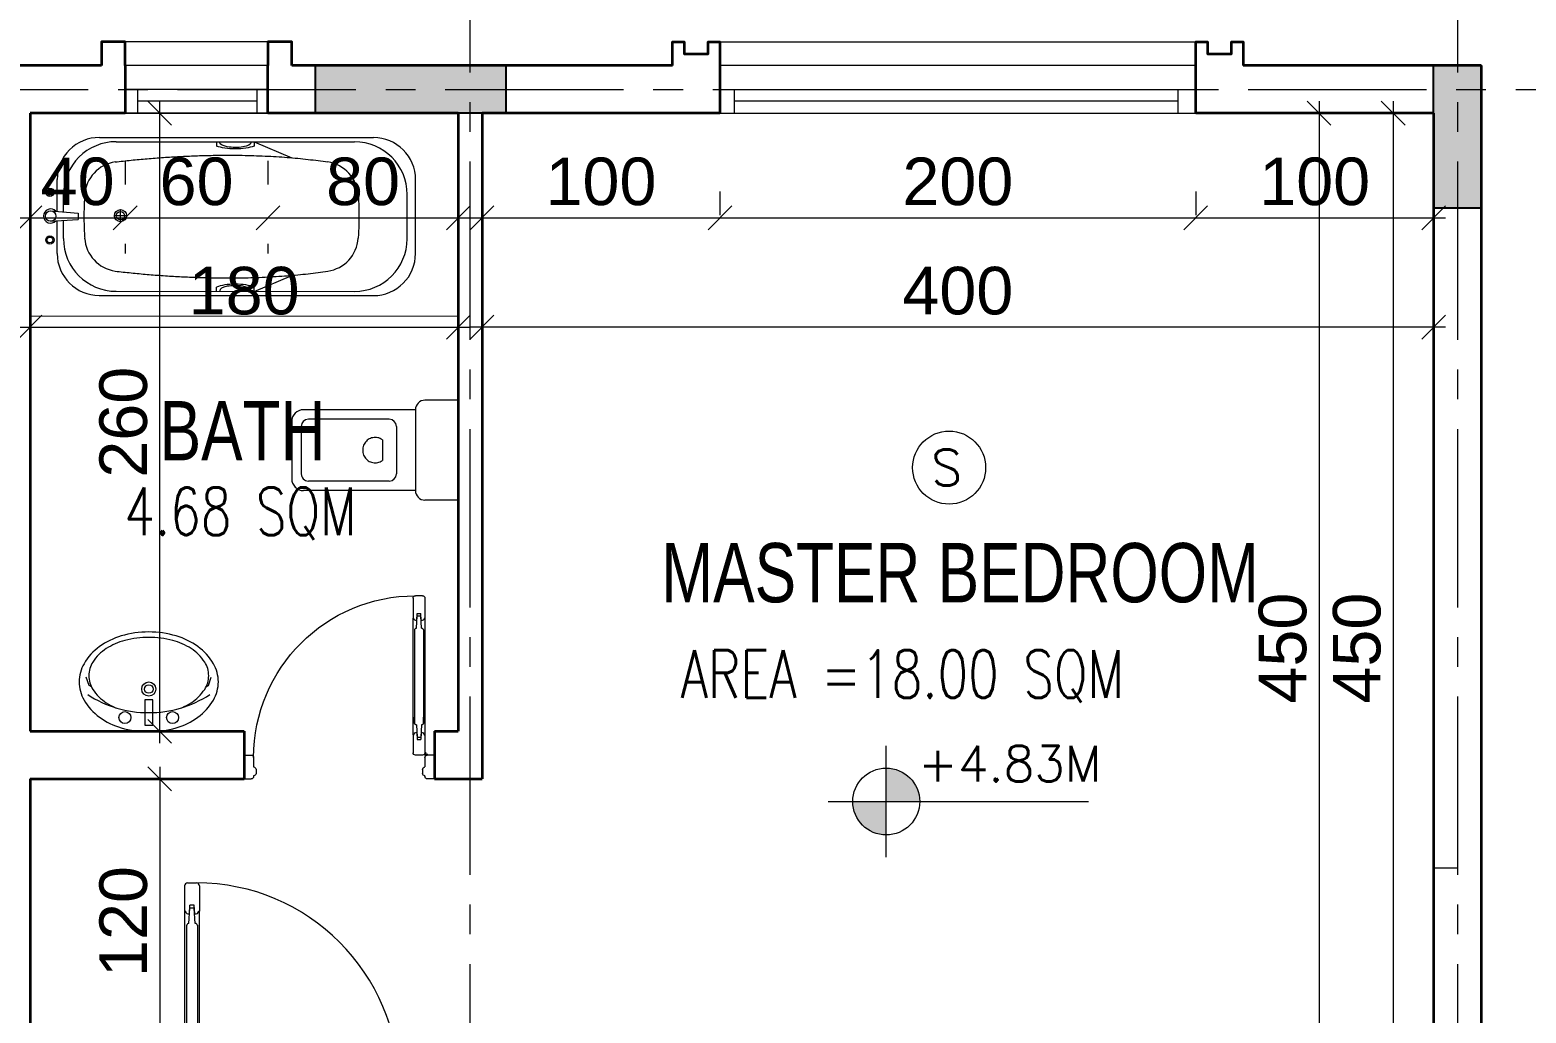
# Model space of a CAD drawing. Header units: millimetres. Extents: x -11627 to -10952, y 10244 to 10588.
# Drawn here: x -11306.41 to -11300.12, y 10468.44 to 10472.58 of the extents above; entities that cross this region are included whole.
import ezdxf

# ---------------------------------------------------------------- set-up
doc = ezdxf.new("R2010")
doc.units = ezdxf.units.MM
doc.header["$PDMODE"] = 35
doc.linetypes.add('DOT', pattern=[0.25, 0, -0.25])
doc.linetypes.add('GROUND FLOOR XREF - option 3$0$FATHER FR$0$CENTER2', pattern=[1.125, 0.75, -0.125, 0.125, -0.125])
doc.layers.get('0').update_dxf_attribs({"lineweight": 5})
doc.layers.get('DEFPOINTS').update_dxf_attribs({"lineweight": 5})
for name, color, linetype, lineweight in [('A-AXIS LINE', 8, 'GROUND FLOOR XREF - option 3$0$FATHER FR$0$CENTER2', 0), ('A-GEN DIMS INTERNAL', 86, 'Continuous', 5), ('A-LEVEL TAG', 23, 'Continuous', 9), ('A-TEXT', 3, 'Continuous', 13), ('DIM IN', 191, 'Continuous', 5), ('DOORS', 30, 'Continuous', 9), ('FIRE', 2, 'Continuous', 5), ('PRO', 233, 'Continuous', 0), ('S-COL HATCH', 5, 'Continuous', 15), ('SANIT', 241, 'Continuous', 0), ('SYMBOLS LEVEL', 233, 'Continuous', 5), ('text1', 32, 'Continuous', 9), ('WALLS', 4, 'Continuous', 35), ('Window', 57, 'Continuous', 13)]:
    doc.layers.add(name, color=color, linetype=linetype, lineweight=lineweight)
for name, color, linetype in [('CivilDefense', 2, 'Continuous'), ('col1', 6, 'Continuous'), ('INSERT TEXT', 1, 'Continuous')]:
    doc.layers.add(name, color=color, linetype=linetype)
doc.styles.add('GROUND FLOOR XREF - option 3$0$STYLE1', font='arial.ttf', dxfattribs={"height": 0.2})
doc.styles.add('ROMANS', font='romans.shx', dxfattribs={"width": 0.85})
doc.styles.add('SIMPLEX', font='romans.shx', dxfattribs={"width": 0.75})
doc.styles.add('T20-200', font='ROMANS.SHX', dxfattribs={"height": 0.4})
doc.dimstyles.new('DIM 100', dxfattribs={"dimtxt": 0.2, "dimasz": 0.1, "dimexe": 0.15, "dimexo": 0.2, "dimgap": 0.05, "dimtad": 1, "dimdec": 0, "dimlfac": 100, "dimzin": 1, "dimdsep": 46, "dimtxsty": 'GROUND FLOOR XREF - option 3$0$STYLE1', "dimblk": 'OBLIQUE', "dimcen": 0.02, "dimdle": 0.05, "dimclrd": 256, "dimclre": 6, "dimclrt": 3, "dimadec": 1, "dimazin": 0, "dimtfac": 0.9, "dimtdec": 0, "dimtix": 1, "dimtofl": 0, "dimtmove": 2, "dimatfit": 3, "dimldrblk": 'ARCHTICK', "dimfxl": 1, "dimtolj": 1, "dimtzin": 12, "dimlwd": -1, "dimlwe": -1, "dimarcsym": 0})

# ---------------------------------------------------------------- blocks, each defined once
blk = doc.blocks.new('_Oblique')
at = {"color": 0, "linetype": 'ByBlock', "lineweight": -2}
blk.add_line((-0.5, -0.5), (0.5, 0.5), dxfattribs=at)
blk = doc.blocks.new('*D971')
at = {"layer": 'A-GEN DIMS INTERNAL', "transparency": 16777216}
blk.add_line((-11300.9879, 10472.2756), (-11300.9879, 10467.6756), dxfattribs=at)
at = {"layer": 'A-GEN DIMS INTERNAL', "color": 6, "linetype": 'DOT', "transparency": 16777216}
for p, q in [((-11300.858, 10472.2256), (-11301.1379, 10472.2256)), ((-11300.6977, 10467.7256), (-11301.1379, 10467.7256))]:
    blk.add_line(p, q, dxfattribs=at)
at = {"layer": 'DEFPOINTS', "color": 0, "transparency": 16777216}
for p in [(-11300.658, 10472.2256), (-11300.9879, 10467.7256), (-11300.4977, 10467.7256)]:
    blk.add_point(p, dxfattribs=at)
at = {"layer": 'A-GEN DIMS INTERNAL', "transparency": 16777216, "xscale": 0.1, "yscale": 0.1, "zscale": 0.1}
for p, rotation in [((-11300.9879, 10472.2256), 90), ((-11300.9879, 10467.7256), 270)]:
    blk.add_blockref('_Oblique', p, dxfattribs=dict(at, rotation=rotation))
at = {"layer": 'A-GEN DIMS INTERNAL', "color": 3, "transparency": 16777216, "insert": (-11301.14, 10469.9756), "char_height": 0.2, "attachment_point": 5, "rotation": 90, "style": 'GROUND FLOOR XREF - option 3$0$STYLE1'}
blk.add_mtext('\\A1;450', dxfattribs=at)
blk = doc.blocks.new('_ArchTick')
at = {"color": 0, "linetype": 'ByBlock', "const_width": 0.15}
blk.add_lwpolyline([(-0.5, -0.5), (0.5, 0.5)], dxfattribs=at)
blk = doc.blocks.new('*D979')
at = {"layer": 'A-GEN DIMS INTERNAL', "color": 6, "linetype": 'DOT', "transparency": 16777216}
for p, q in [((-11304.5061, 10471.5256), (-11304.5061, 10471.4756)), ((-11300.5061, 10471.5256), (-11300.5061, 10471.4756))]:
    blk.add_line(p, q, dxfattribs=at)
at = {"layer": 'A-GEN DIMS INTERNAL', "transparency": 16777216}
blk.add_line((-11300.4561, 10471.3256), (-11304.5561, 10471.3256), dxfattribs=at)
at = {"layer": 'DEFPOINTS', "color": 0, "transparency": 16777216}
for p in [(-11304.5061, 10471.3256), (-11304.5061, 10471.3256), (-11300.5061, 10471.3256)]:
    blk.add_point(p, dxfattribs=at)
at = {"layer": 'A-GEN DIMS INTERNAL', "transparency": 16777216, "xscale": 0.1, "yscale": 0.1, "zscale": 0.1, "rotation": 180}
blk.add_blockref('_Oblique', (-11304.5061, 10471.3256), dxfattribs=at)
at = {"layer": 'A-GEN DIMS INTERNAL', "transparency": 16777216, "xscale": 0.1, "yscale": 0.1, "zscale": 0.1}
blk.add_blockref('_Oblique', (-11300.5061, 10471.3256), dxfattribs=at)
at = {"layer": 'A-GEN DIMS INTERNAL', "color": 3, "transparency": 16777216, "insert": (-11302.5061, 10471.4777), "char_height": 0.2, "attachment_point": 5, "style": 'GROUND FLOOR XREF - option 3$0$STYLE1'}
blk.add_mtext('\\A1;400', dxfattribs=at)
blk = doc.blocks.new('*D991')
at = {"layer": 'A-GEN DIMS INTERNAL', "transparency": 16777216}
blk.add_line((-11300.676, 10472.2756), (-11300.676, 10467.6756), dxfattribs=at)
at = {"layer": 'A-GEN DIMS INTERNAL', "color": 6, "linetype": 'DOT', "transparency": 16777216}
for p, q in [((-11300.7061, 10472.2256), (-11300.826, 10472.2256)), ((-11300.7061, 10467.7256), (-11300.826, 10467.7256))]:
    blk.add_line(p, q, dxfattribs=at)
at = {"layer": 'DEFPOINTS', "color": 0, "transparency": 16777216}
for p in [(-11300.5061, 10472.2256), (-11300.676, 10467.7256), (-11300.5061, 10467.7256)]:
    blk.add_point(p, dxfattribs=at)
at = {"layer": 'A-GEN DIMS INTERNAL', "transparency": 16777216, "xscale": 0.1, "yscale": 0.1, "zscale": 0.1}
for p, rotation in [((-11300.676, 10472.2256), 90), ((-11300.676, 10467.7256), 270)]:
    blk.add_blockref('_Oblique', p, dxfattribs=dict(at, rotation=rotation))
at = {"layer": 'A-GEN DIMS INTERNAL', "color": 3, "transparency": 16777216, "insert": (-11300.8281, 10469.9756), "char_height": 0.2, "attachment_point": 5, "rotation": 90, "style": 'GROUND FLOOR XREF - option 3$0$STYLE1'}
blk.add_mtext('\\A1;450', dxfattribs=at)
blk = doc.blocks.new('*D1012')
at = {"layer": 'A-GEN DIMS INTERNAL', "color": 6, "linetype": 'DOT', "transparency": 16777216}
for p, q in [((-11306.4061, 10471.3187), (-11306.4061, 10471.4756)), ((-11304.6061, 10471.3187), (-11304.6061, 10471.4756))]:
    blk.add_line(p, q, dxfattribs=at)
at = {"layer": 'A-GEN DIMS INTERNAL', "transparency": 16777216}
blk.add_line((-11306.4561, 10471.3256), (-11304.5561, 10471.3256), dxfattribs=at)
at = {"layer": 'DEFPOINTS', "color": 0, "transparency": 16777216}
for p in [(-11304.6061, 10471.3256), (-11306.4061, 10471.1187), (-11304.6061, 10471.1187)]:
    blk.add_point(p, dxfattribs=at)
at = {"layer": 'A-GEN DIMS INTERNAL', "transparency": 16777216, "xscale": 0.1, "yscale": 0.1, "zscale": 0.1, "rotation": 180}
blk.add_blockref('_Oblique', (-11306.4061, 10471.3256), dxfattribs=at)
at = {"layer": 'A-GEN DIMS INTERNAL', "transparency": 16777216, "xscale": 0.1, "yscale": 0.1, "zscale": 0.1}
blk.add_blockref('_Oblique', (-11304.6061, 10471.3256), dxfattribs=at)
at = {"layer": 'A-GEN DIMS INTERNAL', "color": 3, "transparency": 16777216, "insert": (-11305.5061, 10471.4777), "char_height": 0.2, "attachment_point": 5, "style": 'GROUND FLOOR XREF - option 3$0$STYLE1'}
blk.add_mtext('\\A1;180', dxfattribs=at)
blk = doc.blocks.new('*D1013')
at = {"layer": 'A-GEN DIMS INTERNAL', "transparency": 16777216}
blk.add_line((-11305.861, 10469.5756), (-11305.861, 10472.2756), dxfattribs=at)
at = {"layer": 'A-GEN DIMS INTERNAL', "color": 6, "linetype": 'DOT', "transparency": 16777216}
for p, q in [((-11306.2061, 10472.2256), (-11305.711, 10472.2256)), ((-11306.2061, 10469.6256), (-11305.711, 10469.6256))]:
    blk.add_line(p, q, dxfattribs=at)
at = {"layer": 'DEFPOINTS', "color": 0, "transparency": 16777216}
for p in [(-11306.4061, 10472.2256), (-11305.861, 10472.2256), (-11306.4061, 10469.6256)]:
    blk.add_point(p, dxfattribs=at)
at = {"layer": 'A-GEN DIMS INTERNAL', "transparency": 16777216, "xscale": 0.1, "yscale": 0.1, "zscale": 0.1}
for p, rotation in [((-11305.861, 10472.2256), 90), ((-11305.861, 10469.6256), 270)]:
    blk.add_blockref('_Oblique', p, dxfattribs=dict(at, rotation=rotation))
at = {"layer": 'A-GEN DIMS INTERNAL', "color": 3, "transparency": 16777216, "insert": (-11306.0131, 10470.9256), "char_height": 0.2, "attachment_point": 5, "rotation": 90, "style": 'GROUND FLOOR XREF - option 3$0$STYLE1'}
blk.add_mtext('\\A1;260', dxfattribs=at)
blk = doc.blocks.new('*D1014')
at = {"layer": 'A-GEN DIMS INTERNAL', "transparency": 16777216}
blk.add_line((-11305.861, 10469.4756), (-11305.861, 10468.1756), dxfattribs=at)
at = {"layer": 'A-GEN DIMS INTERNAL', "color": 6, "linetype": 'DOT', "transparency": 16777216}
for p, q in [((-11305.86, 10469.4256), (-11305.711, 10469.4256)), ((-11306.06, 10468.2256), (-11306.011, 10468.2256))]:
    blk.add_line(p, q, dxfattribs=at)
at = {"layer": 'DEFPOINTS', "color": 0, "transparency": 16777216}
for p in [(-11306.06, 10469.4256), (-11305.861, 10468.2256), (-11305.86, 10468.2256)]:
    blk.add_point(p, dxfattribs=at)
at = {"layer": 'A-GEN DIMS INTERNAL', "transparency": 16777216, "xscale": 0.1, "yscale": 0.1, "zscale": 0.1}
for p, rotation in [((-11305.861, 10469.4256), 90), ((-11305.861, 10468.2256), 270)]:
    blk.add_blockref('_Oblique', p, dxfattribs=dict(at, rotation=rotation))
at = {"layer": 'A-GEN DIMS INTERNAL', "color": 3, "transparency": 16777216, "insert": (-11306.0131, 10468.8256), "char_height": 0.2, "attachment_point": 5, "rotation": 90, "style": 'GROUND FLOOR XREF - option 3$0$STYLE1'}
blk.add_mtext('\\A1;120', dxfattribs=at)
blk = doc.blocks.new('SDADADAA')
at = {"layer": 'PRO'}
for p, q in [((49.6527, 20.3426), (49.6527, 19.4426)), ((49.6527, 20.3426), (49.6527, 19.4426)), ((51.5527, 20.3426), (49.6527, 20.3426)), ((51.5527, 19.4426), (51.5527, 20.3426)), ((51.2451, 20.2522), (50.0291, 20.2522)), ((51.1703, 20.2335), (50.1132, 20.2335)), ((50.5587, 20.2335), (50.3904, 20.1624)), ((50.5587, 20.2335), (50.5587, 20.2143)), ((50.5726, 20.2335), (50.5726, 20.2308)), ((50.7109, 20.2335), (50.7109, 20.2308)), ((50.7248, 20.2335), (50.7248, 20.2143)), ((49.842, 20.0651), (49.842, 19.7377)), ((51.4322, 20.0651), (51.4322, 19.9204)), ((49.8794, 19.9996), (49.8794, 19.8032)), ((51.4041, 19.9996), (51.4041, 19.9189)), ((51.1513, 19.9246), (51.1513, 19.8708)), ((51.4618, 19.9221), (51.3386, 19.9153)), ((51.1244, 19.8977), (51.1781, 19.8977)), ((51.461, 19.8764), (51.3386, 19.8872)), ((51.4041, 19.8814), (51.4041, 19.8032)), ((51.4322, 19.8789), (51.4322, 19.7377)), ((50.5587, 19.5694), (50.3904, 19.6405)), ((50.5587, 19.5694), (50.5587, 19.5885)), ((50.7248, 19.5694), (50.7248, 19.5885)), ((50.7359, 19.5506), (50.0291, 19.5506)), ((50.7359, 19.5694), (50.1132, 19.5694)), ((50.5726, 19.5694), (50.5726, 19.5721)), ((50.7109, 19.5694), (50.7109, 19.5721)), ((51.1703, 19.5694), (50.7353, 19.5694)), ((51.2451, 19.5506), (50.7353, 19.5506)), ((49.6527, 19.4426), (51.5527, 19.4426))]:
    blk.add_line(p, q, dxfattribs=at)
for centre, radius in [((51.4643, 20.0057), 0.0185), ((51.4643, 20.0057), 0.0129), ((51.1513, 19.8977), 0.0269), ((51.1513, 19.8977), 0.0185), ((51.461, 19.8996), 0.0232), ((51.4643, 19.7935), 0.0185), ((51.4643, 19.7935), 0.0129)]:
    blk.add_circle(centre, radius, dxfattribs=at)
for centre, radius, start, end in [((50.0291, 20.0651), 0.1871, 90, 180), ((51.2451, 20.0651), 0.1871, 0, 90), ((50.1132, 19.9996), 0.2339, 90, 180), ((51.1703, 19.9996), 0.2339, 0, 90), ((50.2551, 19.9866), 0.159, 98.55641, 176.08629), ((51.1515, 19.9866), 0.159, 3.91371, 81.44359), ((51.461, 19.8996), 0.0316, 221.89956, 138.0583), ((50.1132, 19.8032), 0.2339, 180, 270), ((50.2551, 19.8162), 0.159, 183.91371, 261.44359), ((51.1703, 19.8032), 0.2339, 270, 0), ((51.1515, 19.8162), 0.159, 278.55641, 356.08629), ((50.0291, 19.7377), 0.1871, 180, 270), ((51.2451, 19.7377), 0.1871, 270, 0)]:
    blk.add_arc(centre, radius, start, end, dxfattribs=at)
for centre, major_axis, ratio, start_param, end_param in [((50.6418, 20.2335), (-0.1045, 0), 0.302474, 0.651895, 2.489698), ((50.6418, 20.2301), (0.0692, 0), 0.31892, 3.141593, 6.314743), ((51.0078, 19.9014), (0, 0.6913), 0.47861, 4.691856, 4.732463)]:
    blk.add_ellipse(centre, major_axis=major_axis, ratio=ratio, start_param=start_param, end_param=end_param, dxfattribs=at)
at = {"layer": 'PRO', "extrusion": (0, 0, -1)}
for centre, major_axis, ratio, start_param, end_param in [((50.6418, 19.5694), (0.1045, 0), 0.302474, 3.793487, 5.631291), ((50.6418, 19.5728), (-0.0692, 0), 0.31892, 0, 3.173151)]:
    blk.add_ellipse(centre, major_axis=major_axis, ratio=ratio, start_param=start_param, end_param=end_param, dxfattribs=at)
at = {"layer": 'PRO'}
for points, weights in [([(51.1751, 20.1439), (50.6418, 20.2056), (50.2314, 20.1439)], [1, 0.94315169686, 1]), ([(50.0964, 19.8054), (50.0899, 19.9014), (50.0964, 19.9975)], [1, 0.992545863237, 1]), ([(51.3101, 19.8054), (51.3167, 19.9014), (51.3101, 19.9975)], [1, 0.992545863236, 1]), ([(51.1751, 19.659), (50.6418, 19.5973), (50.2314, 19.659)], [1, 0.94315169686, 1])]:
    blk.add_rational_spline(points, weights, degree=2, dxfattribs=at)
blk = doc.blocks.new('*D1015')
at = {"layer": 'A-GEN DIMS INTERNAL', "color": 6, "linetype": 'DOT', "transparency": 16777216}
for p, q in [((-11306.4061, 10472.0256), (-11306.4061, 10471.6352)), ((-11306.0061, 10472.0256), (-11306.0061, 10471.6352))]:
    blk.add_line(p, q, dxfattribs=at)
at = {"layer": 'A-GEN DIMS INTERNAL', "transparency": 16777216}
blk.add_line((-11306.4561, 10471.7852), (-11305.9561, 10471.7852), dxfattribs=at)
at = {"layer": 'DEFPOINTS', "color": 0, "transparency": 16777216}
for p in [(-11306.4061, 10472.2256), (-11306.0061, 10472.2256), (-11306.0061, 10471.7852)]:
    blk.add_point(p, dxfattribs=at)
at = {"layer": 'A-GEN DIMS INTERNAL', "transparency": 16777216, "xscale": 0.1, "yscale": 0.1, "zscale": 0.1, "rotation": 180}
blk.add_blockref('_Oblique', (-11306.4061, 10471.7852), dxfattribs=at)
at = {"layer": 'A-GEN DIMS INTERNAL', "transparency": 16777216, "xscale": 0.1, "yscale": 0.1, "zscale": 0.1}
blk.add_blockref('_Oblique', (-11306.0061, 10471.7852), dxfattribs=at)
at = {"layer": 'A-GEN DIMS INTERNAL', "color": 3, "transparency": 16777216, "insert": (-11306.2061, 10471.9373), "char_height": 0.2, "attachment_point": 5, "style": 'GROUND FLOOR XREF - option 3$0$STYLE1'}
blk.add_mtext('\\A1;40', dxfattribs=at)
blk = doc.blocks.new('*D1016')
at = {"layer": 'A-GEN DIMS INTERNAL', "color": 6, "linetype": 'DOT', "transparency": 16777216}
for p, q in [((-11306.0061, 10472.0256), (-11306.0061, 10471.6352)), ((-11305.4061, 10472.0256), (-11305.4061, 10471.6352))]:
    blk.add_line(p, q, dxfattribs=at)
at = {"layer": 'A-GEN DIMS INTERNAL', "transparency": 16777216}
blk.add_line((-11306.0561, 10471.7852), (-11305.3561, 10471.7852), dxfattribs=at)
at = {"layer": 'DEFPOINTS', "color": 0, "transparency": 16777216}
for p in [(-11306.0061, 10472.2256), (-11305.4061, 10472.2256), (-11305.4061, 10471.7852)]:
    blk.add_point(p, dxfattribs=at)
at = {"layer": 'A-GEN DIMS INTERNAL', "transparency": 16777216, "xscale": 0.1, "yscale": 0.1, "zscale": 0.1, "rotation": 180}
blk.add_blockref('_Oblique', (-11306.0061, 10471.7852), dxfattribs=at)
at = {"layer": 'A-GEN DIMS INTERNAL', "transparency": 16777216, "xscale": 0.1, "yscale": 0.1, "zscale": 0.1}
blk.add_blockref('_Oblique', (-11305.4061, 10471.7852), dxfattribs=at)
at = {"layer": 'A-GEN DIMS INTERNAL', "color": 3, "transparency": 16777216, "insert": (-11305.7061, 10471.9373), "char_height": 0.2, "attachment_point": 5, "style": 'GROUND FLOOR XREF - option 3$0$STYLE1'}
blk.add_mtext('\\A1;60', dxfattribs=at)
blk = doc.blocks.new('*D1017')
at = {"layer": 'A-GEN DIMS INTERNAL', "color": 6, "linetype": 'DOT', "transparency": 16777216}
for p, q in [((-11305.4061, 10472.0256), (-11305.4061, 10471.6352)), ((-11304.6061, 10472.0256), (-11304.6061, 10471.6352))]:
    blk.add_line(p, q, dxfattribs=at)
at = {"layer": 'A-GEN DIMS INTERNAL', "transparency": 16777216}
blk.add_line((-11305.4561, 10471.7852), (-11304.5561, 10471.7852), dxfattribs=at)
at = {"layer": 'DEFPOINTS', "color": 0, "transparency": 16777216}
for p in [(-11305.4061, 10472.2256), (-11304.6061, 10472.2256), (-11304.6061, 10471.7852)]:
    blk.add_point(p, dxfattribs=at)
at = {"layer": 'A-GEN DIMS INTERNAL', "transparency": 16777216, "xscale": 0.1, "yscale": 0.1, "zscale": 0.1, "rotation": 180}
blk.add_blockref('_Oblique', (-11305.4061, 10471.7852), dxfattribs=at)
at = {"layer": 'A-GEN DIMS INTERNAL', "transparency": 16777216, "xscale": 0.1, "yscale": 0.1, "zscale": 0.1}
blk.add_blockref('_Oblique', (-11304.6061, 10471.7852), dxfattribs=at)
at = {"layer": 'A-GEN DIMS INTERNAL', "color": 3, "transparency": 16777216, "insert": (-11305.0061, 10471.9373), "char_height": 0.2, "attachment_point": 5, "style": 'GROUND FLOOR XREF - option 3$0$STYLE1'}
blk.add_mtext('\\A1;80', dxfattribs=at)
blk = doc.blocks.new('D-P-10-80')
at = {"color": 0}
for p, q in [((0.04, 0.76), (0.04, 0.6753)), ((0.05, 0.77), (0.08, 0.77)), ((0.09, 0.76), (0.09, 0.6753)), ((0.043, 0.6753), (0.04, 0.6753)), ((0.04, 0.6753), (0.04, 0.1853)), ((0.0542, 0.6339), (0.0577, 0.6853)), ((0.0559, 0.6657), (0.0578, 0.6953)), ((0.0723, 0.6853), (0.0577, 0.6853)), ((0.0722, 0.6953), (0.0578, 0.6953)), ((0.0741, 0.6657), (0.0722, 0.6953)), ((0.0758, 0.6339), (0.0723, 0.6853)), ((0.087, 0.6753), (0.09, 0.6753)), ((0.09, 0.1853), (0.09, 0.6753)), ((0.0462, 0.6273), (0.0462, 0.2333)), ((0.0477, 0.6273), (0.0462, 0.6273)), ((0.0823, 0.6273), (0.0837, 0.6273)), ((0.0837, 0.6273), (0.0837, 0.2333)), ((0.0462, 0.2333), (0.0462, 0.2594)), ((0.0837, 0.2333), (0.0837, 0.2594)), ((0.0477, 0.2333), (0.0462, 0.2333)), ((0.0542, 0.2267), (0.0577, 0.1753)), ((0.0758, 0.2267), (0.0723, 0.1753)), ((0.0823, 0.2333), (0.0837, 0.2333)), ((0.043, 0.1853), (0.04, 0.1853)), ((0.04, 0.1853), (0.04, 0.11)), ((0.0559, 0.1949), (0.0578, 0.1653)), ((0.0723, 0.1753), (0.0577, 0.1753)), ((0.0722, 0.1653), (0.0578, 0.1653)), ((0.0741, 0.1949), (0.0722, 0.1653)), ((0.087, 0.1853), (0.09, 0.1853)), ((0.09, 0.1853), (0.09, 0.11)), ((0.0275, 0.1015), (0.0275, 0.101)), ((0.0285, 0.1025), (0.0365, 0.1025)), ((0.0332, 0.1025), (0.0355, 0.1025)), ((0.0365, 0.1025), (0.0348, 0.1025)), ((0.0375, 0.1115), (0.0375, 0.1035)), ((0.0375, 0.1045), (0.0375, 0.1035)), ((0.0418, 0.1025), (0.0375, 0.1025)), ((0.0375, 0.1025), (0.0375, 0.0981)), ((0.0385, 0.1125), (0.039, 0.1125)), ((0.04, 0.1115), (0.04, 0.1025)), ((0, 0.1), (0.03, 0.1)), ((0, 0.1), (0, 0)), ((0.0285, 0.1), (0.0375, 0.1)), ((0.04, 0.09), (0.04, 0.05)), ((0.05, 0.1), (0.08, 0.1)), ((0.76, 0.09), (0.76, 0.05)), ((0.8, 0.1), (0.77, 0.1)), ((0.8, 0.1), (0.8, 0)), ((0, 0), (0.03, 0)), ((0.04, 0.05), (0.04, 0.05)), ((0.04, 0.013), (0.04, 0.01)), ((0.05, 0.04), (0.05, 0.023)), ((0.75, 0.04), (0.75, 0.023)), ((0.76, 0.05), (0.76, 0.05)), ((0.76, 0.013), (0.76, 0.01)), ((0.8, 0), (0.77, 0))]:
    blk.add_line(p, q, dxfattribs=at)
for radius in [0.00367, 0.00201]:
    blk.add_circle((0.0375, 0.1025), radius, dxfattribs=at)
for centre, radius, start, end in [((0.05, 0.76), 0.01, 90, 180), ((0.08, 0.76), 0.01, 0, 90), ((0.08, 0.09), 0.68, 0, 90), ((0.053, 0.6753), 0.01, 180, 286.6378), ((0.077, 0.6753), 0.01, 253.3622, 0), ((0.0542, 0.6273), 0.00659, 89.3814, 180.0004), ((0.0757, 0.6273), 0.00659, 359.9999, 90.6186), ((0.0542, 0.2333), 0.00659, 179.9996, 270.6186), ((0.0757, 0.2333), 0.00659, 269.3814, 0.0001), ((0.053, 0.1853), 0.01, 73.3622, 180), ((0.077, 0.1853), 0.01, 0, 106.6378), ((0.0285, 0.1015), 0.001, 90, 180), ((0.0285, 0.101), 0.001, 180, 270), ((0.0365, 0.1035), 0.001, 270, 0), ((0.0385, 0.1115), 0.001, 90, 180), ((0.0375, 0.1025), 0.0025, 270, 0), ((0.039, 0.1115), 0.001, 0, 90), ((0.05, 0.11), 0.01, 180, 270), ((0.08, 0.11), 0.01, 270, 0), ((0.03, 0.09), 0.01, 0, 90), ((0.77, 0.09), 0.01, 90, 180), ((0.03, 0.01), 0.01, 270, 0), ((0.04, 0.04), 0.01, 0, 90), ((0.04, 0.023), 0.01, 270, 0), ((0.76, 0.04), 0.01, 90, 180), ((0.76, 0.023), 0.01, 180, 270), ((0.77, 0.01), 0.01, 180, 270)]:
    blk.add_arc(centre, radius, start, end, dxfattribs=at)
blk = doc.blocks.new('A$C29A4714D')
at = {"layer": 'SYMBOLS LEVEL'}
for p, q in [((-0.21, 0), (-0.21, -0.14)), ((-0.21, 0), (0.21, 0)), ((0.21, 0), (0.21, -0.14)), ((-0.17, -0.18), (0.17, -0.18)), ((-0.17, -0.18), (-0.17, -0.65)), ((0.17, -0.18), (0.17, -0.65)), ((-0.13, -0.29), (-0.13, -0.63)), ((-0.1, -0.26), (0.1, -0.26)), ((0.13, -0.29), (0.13, -0.63)), ((-0.0439, -0.3185), (0.0439, -0.3185)), ((-0.1, -0.66), (0.1, -0.66)), ((-0.12, -0.7), (0.12, -0.7))]:
    blk.add_line(p, q, dxfattribs=at)
blk.add_lwpolyline([(-0.0439, -0.3185, 0.054167), (-0.0494, -0.3285, 0.099427), (-0.0535, -0.3488, 0.099427), (-0.0494, -0.369, 0.098874), (-0.0378, -0.3862, 0.098102), (-0.0205, -0.3977, 0.097563), (0, -0.4017, 0.097563), (0.0205, -0.3977, 0.098102), (0.0378, -0.3862, 0.098874), (0.0494, -0.369, 0.099427), (0.0535, -0.3488, 0.099427), (0.0494, -0.3285, 0.054167), (0.0439, -0.3185, 0.098102)], format="xyb", dxfattribs=at)
for centre, radius, start, end in [((-0.17, -0.14), 0.04, 180, 270), ((0.17, -0.14), 0.04, 270, 0), ((-0.1, -0.29), 0.03, 90, 180), ((0.1, -0.29), 0.03, 0, 90), ((-0.12, -0.65), 0.05, 180, 270), ((-0.1, -0.63), 0.03, 180, 270), ((0.1, -0.63), 0.03, 270, 0), ((0.12, -0.65), 0.05, 270, 0)]:
    blk.add_arc(centre, radius, start, end, dxfattribs=at)
blk = doc.blocks.new('A$C1227080D')
at = {"layer": 'SYMBOLS LEVEL'}
blk.add_lwpolyline([(0.2925, 0.21, 0.131574), (0.272, 0.2865, 0.10661), (0.2068, 0.3585, 0.083598), (0.1157, 0.4032, 0.07239), (0, 0.42, 0.07239), (-0.1157, 0.4032, 0.083598), (-0.2068, 0.3585, 0.10661), (-0.272, 0.2865, 0.131574), (-0.2925, 0.21, 0.131574), (-0.272, 0.1335, 0.10661), (-0.2068, 0.0615, 0.083598), (-0.1157, 0.0168, 0.07239), (0, 0, 0.07239), (0.1157, 0.0168, 0.083598), (0.2068, 0.0615, 0.10661), (0.272, 0.1335, 0.131574)], format="xyb", close=True, dxfattribs=at)
for points in [[(0.1391, 0.1014, 0.040392), (0.1783, 0.1222, 0.107175), (0.2351, 0.1787, 0.144796), (0.2521, 0.2361, 0.144796), (0.2351, 0.2935, 0.107175), (0.1783, 0.35, 0.077612), (0.1006, 0.384, 0.064769), (0, 0.3971, 0.064769), (-0.1006, 0.384, 0.077612), (-0.1783, 0.35, 0.107175), (-0.2351, 0.2935, 0.144796), (-0.2521, 0.2361, 0.144796), (-0.2351, 0.1787, 0.107175), (-0.1783, 0.1222, 0.040392), (-0.1391, 0.1014, 0.064769)], [(-0.2565, 0.1567, 0.147437), (0, 0.0807, 0.147437), (0.2565, 0.1567)]]:
    blk.add_lwpolyline(points, format="xyb", dxfattribs=at)
for points in [[(-0.241, 0.1891), (-0.2508, 0.1945), (-0.2625, 0.2296)], [(0.241, 0.1891), (0.2508, 0.1945), (0.2625, 0.2296)]]:
    blk.add_lwpolyline(points, dxfattribs=at)
blk.add_lwpolyline([(-0.0171, 0.1345), (-0.0171, 0.0278), (0.0171, 0.0278), (0.0171, 0.1345)], close=True, dxfattribs=at)
for centre, radius in [((0, 0.18), 0.0297), ((0, 0.18), 0.018), ((-0.1, 0.06), 0.0251), ((0.1, 0.06), 0.0251)]:
    blk.add_circle(centre, radius, dxfattribs=at)
blk = doc.blocks.new('*D681')
at = {"layer": 'A-GEN DIMS INTERNAL', "color": 6, "linetype": 'DOT', "transparency": 16777216}
for p, q in [((-11396.2867, 10472.6256), (-11396.2867, 10473.9015)), ((-11374.7867, 10472.6256), (-11374.7867, 10473.9015))]:
    blk.add_line(p, q, dxfattribs=at)
at = {"layer": 'A-GEN DIMS INTERNAL', "transparency": 16777216}
blk.add_line((-11396.3367, 10473.7515), (-11374.7367, 10473.7515), dxfattribs=at)
at = {"layer": 'DEFPOINTS', "color": 0, "transparency": 16777216}
for p in [(-11374.7867, 10473.7515), (-11396.2867, 10472.4256), (-11374.7867, 10472.4256)]:
    blk.add_point(p, dxfattribs=at)
at = {"layer": 'A-GEN DIMS INTERNAL', "transparency": 16777216, "xscale": 0.1, "yscale": 0.1, "zscale": 0.1, "rotation": 180}
blk.add_blockref('_Oblique', (-11396.2867, 10473.7515), dxfattribs=at)
at = {"layer": 'A-GEN DIMS INTERNAL', "transparency": 16777216, "xscale": 0.1, "yscale": 0.1, "zscale": 0.1}
blk.add_blockref('_Oblique', (-11374.7867, 10473.7515), dxfattribs=at)
at = {"layer": 'A-GEN DIMS INTERNAL', "color": 3, "transparency": 16777216, "insert": (-11385.5367, 10473.9036), "char_height": 0.2, "attachment_point": 5, "style": 'GROUND FLOOR XREF - option 3$0$STYLE1'}
blk.add_mtext('\\A1;2150', dxfattribs=at)
blk = doc.blocks.new('DDW')
at = {"layer": 'SYMBOLS LEVEL'}
h = blk.add_hatch(color=256, dxfattribs=at)
edge = h.paths.add_edge_path()
edge.add_line((-11621.43, 10035.1153), (-11621.43, 10034.9745))
edge.add_line((-11621.43, 10034.9745), (-11621.2892, 10034.9745))
edge.add_arc((-11621.43, 10034.9745), 0.1408, 0, 90)
edge = h.paths.add_edge_path()
edge.add_line((-11621.43, 10034.8337), (-11621.43, 10034.9745))
edge.add_line((-11621.43, 10034.9745), (-11621.5709, 10034.9745))
edge.add_arc((-11621.43, 10034.9745), 0.1408, 180, 270)
for p, q in [((-11621.43, 10034.7402), (-11621.43, 10035.2088)), ((-11621.6737, 10034.9745), (-11620.5802, 10034.9745))]:
    blk.add_line(p, q, dxfattribs=at)
blk.add_circle((-11621.43, 10034.9745), 0.1408, dxfattribs=at)
blk = doc.blocks.new('gcol')
at = {"layer": 'S-COL HATCH', "linetype": 'Continuous'}
h = blk.add_hatch(color=256, dxfattribs=at)
h.dxf.hatch_style = 1
h.paths.add_polyline_path([(60.0393, 22.2), (60.0393, 22), (59.2393, 22), (59.2393, 22.2)])
h = blk.add_hatch(color=256, dxfattribs=at)
h.dxf.hatch_style = 1
h.paths.add_polyline_path([(63.9393, 22.2), (64.1393, 22.2), (64.1393, 21.6), (63.9393, 21.6)])
at = {"layer": 'col1'}
for points in [[(60.0393, 22.2), (60.0393, 22), (59.2393, 22), (59.2393, 22.2)], [(63.9393, 22.2), (64.1393, 22.2), (64.1393, 21.6), (63.9393, 21.6)]]:
    blk.add_lwpolyline(points, close=True, dxfattribs=at)
blk = doc.blocks.new('w1')
at = {"layer": 'WALLS'}
for p, q in [((0.2, 1), (0, 1)), ((0, -1), (0.2, -1))]:
    blk.add_line(p, q, dxfattribs=at)
for points in [[(0.2, 1.2), (0.3, 1.2), (0.3, 1.15), (0.25, 1.15), (0.25, 1.05), (0.3, 1.05), (0.3, 1), (0.2, 1)], [(0.2, -1), (0.3, -1), (0.3, -1.05), (0.25, -1.05), (0.25, -1.15), (0.3, -1.15), (0.3, -1.2), (0.2, -1.2)]]:
    blk.add_lwpolyline(points, dxfattribs=at)
at = {"layer": 'Window'}
for p, q in [((0, 1), (0, -1)), ((0.1, 1), (0.1, -1)), ((0.2, -1), (0.2, 1)), ((0.3, 1), (0.3, -1)), ((0.1, 0.9406), (0, 0.9406)), ((0.05, -0.9254), (0.05, 0.9406)), ((0.1, -0.9254), (0, -0.9254))]:
    blk.add_line(p, q, dxfattribs=at)
blk = doc.blocks.new('*D1230')
at = {"layer": 'A-GEN DIMS INTERNAL', "color": 6, "linetype": 'DOT', "transparency": 16777216}
for p, q in [((-11304.5061, 10471.8964), (-11304.5061, 10471.6352)), ((-11303.5061, 10471.8964), (-11303.5061, 10471.6352))]:
    blk.add_line(p, q, dxfattribs=at)
at = {"layer": 'A-GEN DIMS INTERNAL', "transparency": 16777216}
blk.add_line((-11304.5561, 10471.7852), (-11303.4561, 10471.7852), dxfattribs=at)
at = {"layer": 'DEFPOINTS', "color": 0, "transparency": 16777216}
for p in [(-11304.5061, 10472.0964), (-11303.5061, 10472.0964), (-11303.5061, 10471.7852)]:
    blk.add_point(p, dxfattribs=at)
at = {"layer": 'A-GEN DIMS INTERNAL', "transparency": 16777216, "xscale": 0.1, "yscale": 0.1, "zscale": 0.1, "rotation": 180}
blk.add_blockref('_Oblique', (-11304.5061, 10471.7852), dxfattribs=at)
at = {"layer": 'A-GEN DIMS INTERNAL', "transparency": 16777216, "xscale": 0.1, "yscale": 0.1, "zscale": 0.1}
blk.add_blockref('_Oblique', (-11303.5061, 10471.7852), dxfattribs=at)
at = {"layer": 'A-GEN DIMS INTERNAL', "color": 3, "transparency": 16777216, "insert": (-11304.0061, 10471.9373), "char_height": 0.2, "attachment_point": 5, "style": 'GROUND FLOOR XREF - option 3$0$STYLE1'}
blk.add_mtext('\\A1;100', dxfattribs=at)
blk = doc.blocks.new('*D1231')
at = {"layer": 'A-GEN DIMS INTERNAL', "color": 6, "linetype": 'DOT', "transparency": 16777216}
for p, q in [((-11303.5061, 10471.8964), (-11303.5061, 10471.6352)), ((-11301.5061, 10471.8964), (-11301.5061, 10471.6352))]:
    blk.add_line(p, q, dxfattribs=at)
at = {"layer": 'A-GEN DIMS INTERNAL', "transparency": 16777216}
blk.add_line((-11303.5561, 10471.7852), (-11301.4561, 10471.7852), dxfattribs=at)
at = {"layer": 'DEFPOINTS', "color": 0, "transparency": 16777216}
for p in [(-11303.5061, 10472.0964), (-11301.5061, 10472.0964), (-11301.5061, 10471.7852)]:
    blk.add_point(p, dxfattribs=at)
at = {"layer": 'A-GEN DIMS INTERNAL', "transparency": 16777216, "xscale": 0.1, "yscale": 0.1, "zscale": 0.1, "rotation": 180}
blk.add_blockref('_Oblique', (-11303.5061, 10471.7852), dxfattribs=at)
at = {"layer": 'A-GEN DIMS INTERNAL', "transparency": 16777216, "xscale": 0.1, "yscale": 0.1, "zscale": 0.1}
blk.add_blockref('_Oblique', (-11301.5061, 10471.7852), dxfattribs=at)
at = {"layer": 'A-GEN DIMS INTERNAL', "color": 3, "transparency": 16777216, "insert": (-11302.5061, 10471.9373), "char_height": 0.2, "attachment_point": 5, "style": 'GROUND FLOOR XREF - option 3$0$STYLE1'}
blk.add_mtext('\\A1;200', dxfattribs=at)
blk = doc.blocks.new('*D1232')
at = {"layer": 'A-GEN DIMS INTERNAL', "color": 6, "linetype": 'DOT', "transparency": 16777216}
for p, q in [((-11301.5061, 10471.8964), (-11301.5061, 10471.6352)), ((-11300.5061, 10471.8964), (-11300.5061, 10471.6352))]:
    blk.add_line(p, q, dxfattribs=at)
at = {"layer": 'A-GEN DIMS INTERNAL', "transparency": 16777216}
blk.add_line((-11301.5561, 10471.7852), (-11300.4561, 10471.7852), dxfattribs=at)
at = {"layer": 'DEFPOINTS', "color": 0, "transparency": 16777216}
for p in [(-11301.5061, 10472.0964), (-11300.5061, 10472.0964), (-11300.5061, 10471.7852)]:
    blk.add_point(p, dxfattribs=at)
at = {"layer": 'A-GEN DIMS INTERNAL', "transparency": 16777216, "xscale": 0.1, "yscale": 0.1, "zscale": 0.1, "rotation": 180}
blk.add_blockref('_Oblique', (-11301.5061, 10471.7852), dxfattribs=at)
at = {"layer": 'A-GEN DIMS INTERNAL', "transparency": 16777216, "xscale": 0.1, "yscale": 0.1, "zscale": 0.1}
blk.add_blockref('_Oblique', (-11300.5061, 10471.7852), dxfattribs=at)
at = {"layer": 'A-GEN DIMS INTERNAL', "color": 3, "transparency": 16777216, "insert": (-11301.0061, 10471.9373), "char_height": 0.2, "attachment_point": 5, "style": 'GROUND FLOOR XREF - option 3$0$STYLE1'}
blk.add_mtext('\\A1;100', dxfattribs=at)
blk = doc.blocks.new('TGTGTGTGTGTGTG')
at = {"layer": 'A-AXIS LINE'}
for p, q in [((-11379.0385, 10474.272), (-11379.0385, 10449.6118)), ((-11374.8867, 10474.272), (-11374.8867, 10449.6118)), ((-11398.2667, 10472.3256), (-11373.8915, 10472.3256))]:
    blk.add_line(p, q, dxfattribs=at)
at = {"layer": 'A-GEN DIMS INTERNAL'}
dim = blk.add_linear_dim(base=(-11374.7867, 10473.7515), p1=(-11396.2867, 10472.4256), p2=(-11374.7867, 10472.4256), dimstyle='DIM 100', dxfattribs=at)
dim.commit()
dim.dimension.update_dxf_attribs({"geometry": '*D681', "text_midpoint": (-11385.5367, 10473.9036)})

msp = doc.modelspace()

# ---------------------------------------------------------------- linework, layer by layer
at = {"layer": 'FIRE'}
msp.add_circle((-11302.5427, 10470.7347), 0.1535, dxfattribs=at)
at = {"layer": 'SANIT'}
msp.add_line((-11305.4061, 10472.5256), (-11306.0061, 10472.5256), dxfattribs=at)
at = {"layer": 'WALLS'}
for p, q in [((-11306.1061, 10472.4256), (-11306.8561, 10472.4256)), ((-11306.0061, 10472.4256), (-11306.0061, 10472.2256)), ((-11305.4061, 10472.2256), (-11305.4061, 10472.4256)), ((-11303.7061, 10472.4256), (-11305.3061, 10472.4256)), ((-11303.7061, 10472.4256), (-11305.3061, 10472.4256)), ((-11300.3061, 10472.4256), (-11301.3061, 10472.4256)), ((-11300.3061, 10472.4256), (-11300.3061, 10467.0256)), ((-11306.0061, 10472.2256), (-11306.4061, 10472.2256)), ((-11306.4061, 10472.2256), (-11306.4061, 10469.6256)), ((-11304.6061, 10472.2256), (-11305.4061, 10472.2256)), ((-11304.6061, 10472.2256), (-11304.6061, 10469.6256)), ((-11304.5061, 10472.2256), (-11304.5061, 10469.4256)), ((-11303.5061, 10472.2256), (-11304.5061, 10472.2256)), ((-11300.5061, 10472.2256), (-11301.5061, 10472.2256)), ((-11300.5061, 10472.2256), (-11300.5061, 10467.7256)), ((-11306.4061, 10469.6256), (-11305.5061, 10469.6256)), ((-11305.5061, 10469.6256), (-11305.5061, 10469.4256)), ((-11304.7061, 10469.6256), (-11304.6061, 10469.6256)), ((-11304.7061, 10469.6256), (-11304.7061, 10469.4256)), ((-11306.4061, 10469.4256), (-11305.5061, 10469.4256)), ((-11306.4061, 10469.4256), (-11306.4061, 10468.2256)), ((-11304.7061, 10469.4256), (-11304.5061, 10469.4256))]:
    msp.add_line(p, q, dxfattribs=at)
for points in [[(-11306.0061, 10472.4256), (-11306.0061, 10472.5256), (-11306.1061, 10472.5256), (-11306.1061, 10472.4256)], [(-11305.3061, 10472.4256), (-11305.3061, 10472.5256), (-11305.4061, 10472.5256), (-11305.4061, 10472.4256)]]:
    msp.add_lwpolyline(points, dxfattribs=at)
at = {"layer": 'Window'}
for p, q in [((-11305.4061, 10472.4256), (-11306.0061, 10472.4256)), ((-11305.4061, 10472.3256), (-11306.0061, 10472.3256)), ((-11305.9542, 10472.3256), (-11305.9542, 10472.2256)), ((-11305.4521, 10472.2756), (-11305.9542, 10472.2756)), ((-11305.4521, 10472.3256), (-11305.4521, 10472.2256)), ((-11306.0061, 10472.2256), (-11305.4061, 10472.2256)), ((-11300.4061, 10469.0502), (-11300.5061, 10469.0502))]:
    msp.add_line(p, q, dxfattribs=at)

# ---------------------------------------------------------------- block references
msp.add_blockref('gcol', (-11364.4453, 10450.2256))
at = {"xscale": 0.947368471628231, "yscale": 0.947368471628231, "zscale": 0.947368471628231, "rotation": 179.9812786474226}
msp.add_blockref('SDADADAA', (-11257.5606, 10490.6289, 0), dxfattribs=at)
at = {"layer": 'A-LEVEL TAG', "ltscale": 0.3}
msp.add_blockref('DDW', (318.6228, 434.3559), dxfattribs=at)
at = {"layer": 'DIM IN'}
msp.add_blockref('TGTGTGTGTGTGTG', (74.4806, 0), dxfattribs=at)
at = {"layer": 'DOORS'}
for p, xscale, yscale, zscale in [((-11304.7061, 10469.4256), -1.000009110646254, 1.000009110646254, 1.000009110646254), ((-11305.8061, 10468.0256), 1.249998427620535, 1.249998427620535, 1.249998427620535)]:
    msp.add_blockref('D-P-10-80', p, dxfattribs=dict(at, xscale=xscale, yscale=yscale, zscale=zscale))
at = {"layer": 'INSERT TEXT', "color": 242, "true_color": 0xcd2027, "rotation": 90}
msp.add_blockref('w1', (-11302.5061, 10472.2256), dxfattribs=at)
at = {"layer": 'SANIT', "rotation": 270}
msp.add_blockref('A$C29A4714D', (-11304.6061, 10470.8081), dxfattribs=at)
at = {"layer": 'WALLS'}
msp.add_blockref('A$C1227080D', (-11305.907, 10469.6235), dxfattribs=at)

# ---------------------------------------------------------------- texts
at = {"layer": 'A-LEVEL TAG', "insert": (-11302.6733, 10469.5643), "char_height": 0.15, "width": 0.6675, "attachment_point": 1, "style": 'T20-200'}
msp.add_mtext('+4.83M', dxfattribs=at)
at = {"layer": 'A-TEXT', "style": 'GROUND FLOOR XREF - option 3$0$STYLE1', "width": 0.75}
for s, height, p in [('BATH', 0.24942, (-11305.861, 10470.7653)), ('MASTER BEDROOM', 0.249417, (-11303.7522, 10470.1682))]:
    msp.add_text(s, height=height, dxfattribs=at).set_placement(p)
at = {"layer": 'CivilDefense', "style": 'ROMANS'}
msp.add_text('S', height=0.1525, dxfattribs=at).set_placement((-11302.6187, 10470.6589))
at = {"layer": 'text1', "style": 'SIMPLEX', "width": 0.75}
for s, p in [(' 4.68 SQM', (-11306.1127, 10470.4507)), ('AREA =18.00 SQM', (-11303.6713, 10469.7663))]:
    msp.add_text(s, height=0.2, dxfattribs=at).set_placement(p)

# ---------------------------------------------------------------- dimensions: what is measured, and where the dimension line sits
at = {"layer": 'A-GEN DIMS INTERNAL'}
for base, p1, p2, picture, middle in [((-11305.861, 10472.2256), (-11306.4061, 10469.6256), (-11306.4061, 10472.2256), '*D1013', (-11306.0131, 10470.9256)), ((-11300.9879, 10467.7256), (-11300.658, 10472.2256), (-11300.4977, 10467.7256), '*D971', (-11301.14, 10469.9756)), ((-11300.676, 10467.7256), (-11300.5061, 10472.2256), (-11300.5061, 10467.7256), '*D991', (-11300.8281, 10469.9756)), ((-11305.861, 10468.2256), (-11306.06, 10469.4256), (-11305.86, 10468.2256), '*D1014', (-11306.0131, 10468.8256))]:
    dim = msp.add_linear_dim(base=base, p1=p1, p2=p2, angle=90, dimstyle='DIM 100', dxfattribs=at)
    dim.commit()
    dim.dimension.update_dxf_attribs({"geometry": picture, "text_midpoint": middle})
for base, p1, p2, picture, middle in [((-11306.0061, 10471.7852), (-11306.4061, 10472.2256), (-11306.0061, 10472.2256), '*D1015', (-11306.2061, 10471.9373)), ((-11305.4061, 10471.7852), (-11306.0061, 10472.2256), (-11305.4061, 10472.2256), '*D1016', (-11305.7061, 10471.9373)), ((-11304.6061, 10471.7852), (-11305.4061, 10472.2256), (-11304.6061, 10472.2256), '*D1017', (-11305.0061, 10471.9373)), ((-11303.5061, 10471.7852), (-11304.5061, 10472.0964), (-11303.5061, 10472.0964), '*D1230', (-11304.0061, 10471.9373)), ((-11301.5061, 10471.7852), (-11303.5061, 10472.0964), (-11301.5061, 10472.0964), '*D1231', (-11302.5061, 10471.9373)), ((-11300.5061, 10471.7852), (-11301.5061, 10472.0964), (-11300.5061, 10472.0964), '*D1232', (-11301.0061, 10471.9373)), ((-11304.6061, 10471.3256), (-11306.4061, 10471.1187), (-11304.6061, 10471.1187), '*D1012', (-11305.5061, 10471.4777)), ((-11304.5061, 10471.3256), (-11300.5061, 10471.3256), (-11304.5061, 10471.3256), '*D979', (-11302.5061, 10471.4777))]:
    dim = msp.add_linear_dim(base=base, p1=p1, p2=p2, dimstyle='DIM 100', dxfattribs=at)
    dim.commit()
    dim.dimension.update_dxf_attribs({"geometry": picture, "text_midpoint": middle})

doc.saveas('drawing.dxf')
